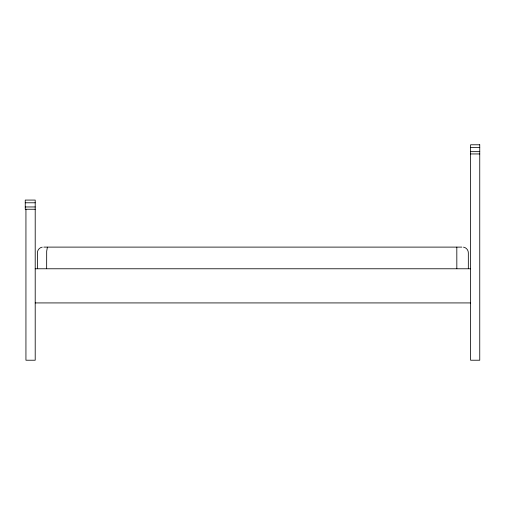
<?xml version="1.0" encoding="UTF-8"?>
<svg xmlns="http://www.w3.org/2000/svg" width="505" height="505" viewBox="0 0 505 505"><rect width="100%" height="100%" fill="white"/><g stroke="black" fill="none" stroke-linecap="round" stroke-linejoin="round"><path stroke-width="0.76" d="M461.867 247.109L47.407 247.109L46.687 251.237L46.656 268.616M470.584 147.473L479.75 147.473M470.584 151.651L479.75 151.651M470.584 153.943L479.75 153.943M25.25 202.783L35.205 202.783M25.25 206.962L35.205 206.962M35.205 209.253L25.25 209.253L25.25 200.081L35.205 200.081L35.205 360.223L25.938 360.223L25.938 209.253M43.866 247.109L47.243 247.109M35.205 268.774L470.584 268.774M35.205 302.924L470.584 302.924M456.817 247.147L456.829 268.616M468.331 268.616L468.331 252.841A5.77 5.77 0 0 0 463.495 247.147M37.408 268.616L37.408 252.841A5.77 5.77 0 0 1 42.243 247.147M479.75 144.777L470.584 144.777L470.584 360.223L479.75 360.223L479.75 144.777"/></g></svg>
